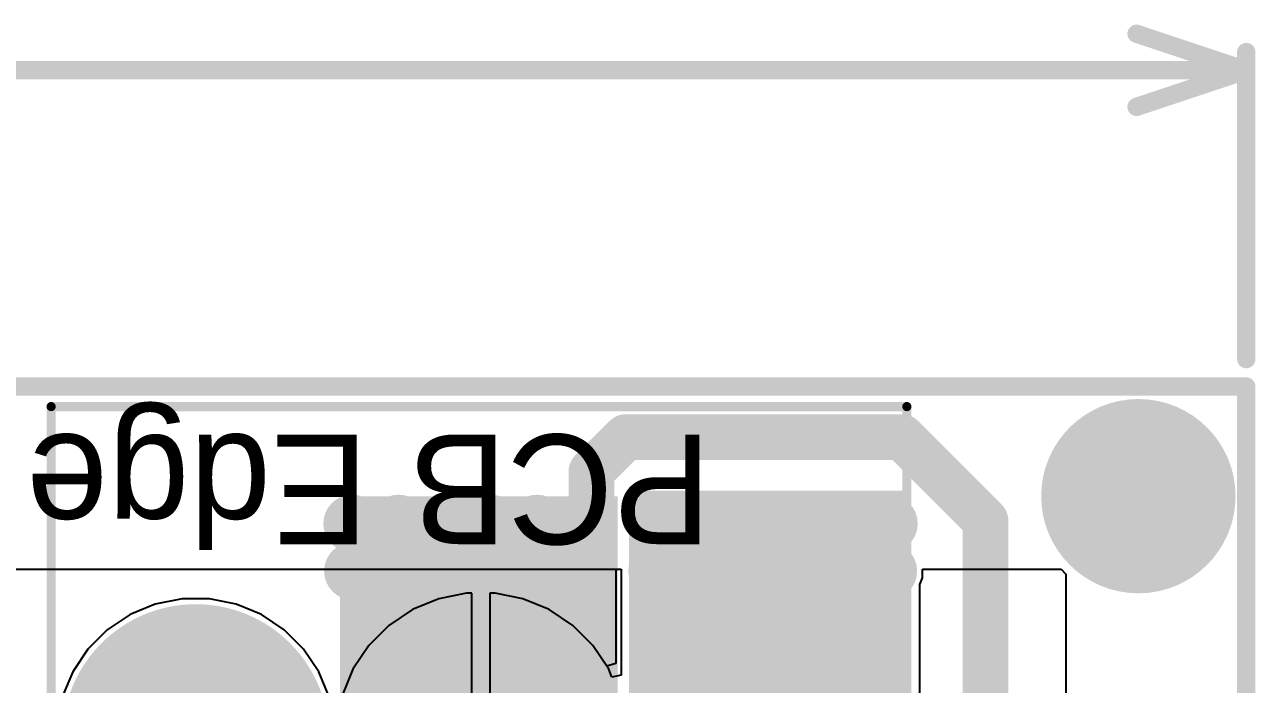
# Model space of a CAD drawing. Header units: millimetres. Extents: x -0.21 to 3.18, y -0.07 to 2.49.
# Drawn here: x 2.423 to 3.096, y 2.125 to 2.486 of the extents above; entities that cross this region are included whole.
import ezdxf

# ---------------------------------------------------------------- set-up
doc = ezdxf.new("R2010")
doc.units = ezdxf.units.MM
doc.header["$MEASUREMENT"] = 0
for name, color, linetype in [('BottomLayer', 5, 'Continuous'), ('BottomSolder', 6, 'Continuous'), ('Mechanical1', 6, 'Continuous'), ('Mechanical2', 216, 'Continuous'), ('MultiLayer', 9, 'Continuous'), ('PadHoleLayer', 156, 'Continuous'), ('TopLayer', 1, 'Continuous'), ('TopOverlay', 2, 'Continuous'), ('TopSolder', 216, 'Continuous'), ('ViaHoleLayer', 16, 'Continuous')]:
    doc.layers.add(name, color=color, linetype=linetype)

# ---------------------------------------------------------------- blocks, each defined once
blk = doc.blocks.new('B3P_VH_LF__SN__63')
at = {"layer": 'BottomLayer'}
h = blk.add_hatch(color=5, dxfattribs=at)
edge = h.paths.add_edge_path()
edge.add_arc((-0.15591, 0), 0.0689, 0, 360)
h = blk.add_hatch(color=5, dxfattribs=at)
edge = h.paths.add_edge_path()
edge.add_arc((0, 0), 0.0689, 0, 360)
h = blk.add_hatch(color=5, dxfattribs=at)
edge = h.paths.add_edge_path()
edge.add_arc((0.15591, 0), 0.0689, 0, 360)
at = {"layer": 'BottomSolder'}
h = blk.add_hatch(color=6, dxfattribs=at)
edge = h.paths.add_edge_path()
edge.add_arc((-0.15591, 0), 0.0729, 0, 360)
h = blk.add_hatch(color=6, dxfattribs=at)
edge = h.paths.add_edge_path()
edge.add_arc((0, 0), 0.0729, 0, 360)
h = blk.add_hatch(color=6, dxfattribs=at)
edge = h.paths.add_edge_path()
edge.add_arc((0.15591, 0), 0.0729, 0, 360)
at = {"layer": 'MultiLayer'}
h = blk.add_hatch(color=9, dxfattribs=at)
edge = h.paths.add_edge_path()
edge.add_arc((-0.15591, 0), 0.0689, 0, 360)
h = blk.add_hatch(color=9, dxfattribs=at)
edge = h.paths.add_edge_path()
edge.add_arc((0, 0), 0.0689, 0, 360)
h = blk.add_hatch(color=9, dxfattribs=at)
edge = h.paths.add_edge_path()
edge.add_arc((0.15591, 0), 0.0689, 0, 360)
at = {"layer": 'PadHoleLayer'}
h = blk.add_hatch(color=156, dxfattribs=at)
edge = h.paths.add_edge_path()
edge.add_arc((-0.15591, 0), 0.03543, 0, 360)
h = blk.add_hatch(color=156, dxfattribs=at)
edge = h.paths.add_edge_path()
edge.add_arc((0, 0), 0.03543, 0, 360)
h = blk.add_hatch(color=156, dxfattribs=at)
edge = h.paths.add_edge_path()
edge.add_arc((0.15591, 0), 0.03543, 0, 360)
at = {"layer": 'TopLayer'}
h = blk.add_hatch(color=1, dxfattribs=at)
edge = h.paths.add_edge_path()
edge.add_arc((-0.15591, 0), 0.0689, 0, 360)
h = blk.add_hatch(color=1, dxfattribs=at)
edge = h.paths.add_edge_path()
edge.add_arc((0, 0), 0.0689, 0, 360)
h = blk.add_hatch(color=1, dxfattribs=at)
edge = h.paths.add_edge_path()
edge.add_arc((0.15591, 0), 0.0689, 0, 360)
at = {"layer": 'TopSolder'}
h = blk.add_hatch(color=216, dxfattribs=at)
edge = h.paths.add_edge_path()
edge.add_arc((-0.15591, 0), 0.0729, 0, 360)
h = blk.add_hatch(color=216, dxfattribs=at)
edge = h.paths.add_edge_path()
edge.add_arc((0, 0), 0.0729, 0, 360)
h = blk.add_hatch(color=216, dxfattribs=at)
edge = h.paths.add_edge_path()
edge.add_arc((0.15591, 0), 0.0729, 0, 360)
at = {"layer": 'TopOverlay', "const_width": 0.005}
for points in [[(0.187, 0.125), (-0.185, 0.125)], [(-0.185, 0.125), (-0.185, 0.08)], [(0.187, 0.125), (0.187, 0.08)], [(-0.185, 0.08), (-0.233, 0.08)], [(-0.233, 0.08), (-0.233, -0.181)], [(0.187, 0.08), (-0.185, 0.08)], [(0.235, 0.08), (0.187, 0.08)], [(0.235, 0.08), (0.235, -0.181)], [(0.235, -0.181), (-0.233, -0.181)]]:
    blk.add_lwpolyline(points, dxfattribs=at)
at = {"layer": 'TopOverlay', "const_width": 0.0025}
for points in [[(-0.18625, 0.125, 1), (-0.18375, 0.125, 1)], [(-0.18625, 0.125, 1), (-0.18375, 0.125, 1)], [(0.18575, 0.125, 1), (0.18825, 0.125, 1)], [(0.18575, 0.125, 1), (0.18825, 0.125, 1)], [(-0.23425, 0.08, 1), (-0.23175, 0.08, 1)], [(-0.23425, 0.08, 1), (-0.23175, 0.08, 1)], [(-0.18625, 0.08, 1), (-0.18375, 0.08, 1)], [(-0.18625, 0.08, 1), (-0.18375, 0.08, 1)], [(-0.18625, 0.08, 1), (-0.18375, 0.08, 1)], [(0.18575, 0.08, 1), (0.18825, 0.08, 1)], [(0.18575, 0.08, 1), (0.18825, 0.08, 1)], [(0.18575, 0.08, 1), (0.18825, 0.08, 1)], [(0.23375, 0.08, 1), (0.23625, 0.08, 1)], [(0.23375, 0.08, 1), (0.23625, 0.08, 1)], [(-0.23425, -0.181, 1), (-0.23175, -0.181, 1)], [(-0.23425, -0.181, 1), (-0.23175, -0.181, 1)], [(0.23375, -0.181, 1), (0.23625, -0.181, 1)], [(0.23375, -0.181, 1), (0.23625, -0.181, 1)]]:
    blk.add_lwpolyline(points, format="xyb", close=True, dxfattribs=at)
at = {"layer": 'TopOverlay'}
blk.add_text('PCB Edge', height=0.06, dxfattribs=at).set_placement((-0.126, -0.16573))

msp = doc.modelspace()

# ---------------------------------------------------------------- hatches: boundary and pattern name
at = {"layer": 'BottomLayer'}
h = msp.add_hatch(color=5, dxfattribs=at)
edge = h.paths.add_edge_path()
edge.add_arc((3.03161, 2.228), 0.05118, 0, 360)
for points in [[(2.74691, 2.228), (2.59591, 2.228), (2.59591, 1.887), (2.74691, 1.887)], [(2.905, 2.231), (2.75585, 2.231), (2.75585, 1.573), (2.905, 1.573)]]:
    msp.add_hatch(color=5, dxfattribs=at).paths.add_polyline_path(points)
h = msp.add_hatch(color=5, dxfattribs=at)
edge = h.paths.add_edge_path()
edge.add_arc((2.60167, 2.213), 0.01181, 0, 360)
h = msp.add_hatch(color=5, dxfattribs=at)
edge = h.paths.add_edge_path()
edge.add_arc((2.62693, 2.213), 0.01181, 0, 360)
h = msp.add_hatch(color=5, dxfattribs=at)
edge = h.paths.add_edge_path()
edge.add_arc((2.6522, 2.213), 0.01181, 0, 360)
h = msp.add_hatch(color=5, dxfattribs=at)
edge = h.paths.add_edge_path()
edge.add_arc((2.67747, 2.213), 0.01181, 0, 360)
h = msp.add_hatch(color=5, dxfattribs=at)
edge = h.paths.add_edge_path()
edge.add_arc((2.70273, 2.213), 0.01181, 0, 360)
h = msp.add_hatch(color=5, dxfattribs=at)
edge = h.paths.add_edge_path()
edge.add_arc((2.76881, 2.213), 0.01181, 0, 360)
h = msp.add_hatch(color=5, dxfattribs=at)
edge = h.paths.add_edge_path()
edge.add_arc((2.79408, 2.213), 0.01181, 0, 360)
h = msp.add_hatch(color=5, dxfattribs=at)
edge = h.paths.add_edge_path()
edge.add_arc((2.81934, 2.213), 0.01181, 0, 360)
h = msp.add_hatch(color=5, dxfattribs=at)
edge = h.paths.add_edge_path()
edge.add_arc((2.84461, 2.213), 0.01181, 0, 360)
h = msp.add_hatch(color=5, dxfattribs=at)
edge = h.paths.add_edge_path()
edge.add_arc((2.86988, 2.213), 0.01181, 0, 360)
h = msp.add_hatch(color=5, dxfattribs=at)
edge = h.paths.add_edge_path()
edge.add_arc((2.89514, 2.213), 0.01181, 0, 360)
h = msp.add_hatch(color=5, dxfattribs=at)
edge = h.paths.add_edge_path()
edge.add_arc((2.60209, 2.187), 0.01181, 0, 360)
h = msp.add_hatch(color=5, dxfattribs=at)
edge = h.paths.add_edge_path()
edge.add_arc((2.62736, 2.187), 0.01181, 0, 360)
h = msp.add_hatch(color=5, dxfattribs=at)
edge = h.paths.add_edge_path()
edge.add_arc((2.65263, 2.187), 0.01181, 0, 360)
h = msp.add_hatch(color=5, dxfattribs=at)
edge = h.paths.add_edge_path()
edge.add_arc((2.67789, 2.187), 0.01181, 0, 360)
h = msp.add_hatch(color=5, dxfattribs=at)
edge = h.paths.add_edge_path()
edge.add_arc((2.70316, 2.187), 0.01181, 0, 360)
h = msp.add_hatch(color=5, dxfattribs=at)
edge = h.paths.add_edge_path()
edge.add_arc((2.72843, 2.187), 0.01181, 0, 360)
h = msp.add_hatch(color=5, dxfattribs=at)
edge = h.paths.add_edge_path()
edge.add_arc((2.76848, 2.187), 0.01181, 0, 360)
h = msp.add_hatch(color=5, dxfattribs=at)
edge = h.paths.add_edge_path()
edge.add_arc((2.79374, 2.187), 0.01181, 0, 360)
h = msp.add_hatch(color=5, dxfattribs=at)
edge = h.paths.add_edge_path()
edge.add_arc((2.81901, 2.187), 0.01181, 0, 360)
h = msp.add_hatch(color=5, dxfattribs=at)
edge = h.paths.add_edge_path()
edge.add_arc((2.84428, 2.187), 0.01181, 0, 360)
h = msp.add_hatch(color=5, dxfattribs=at)
edge = h.paths.add_edge_path()
edge.add_arc((2.86954, 2.187), 0.01181, 0, 360)
h = msp.add_hatch(color=5, dxfattribs=at)
edge = h.paths.add_edge_path()
edge.add_arc((2.89481, 2.187), 0.01181, 0, 360)
at = {"layer": 'BottomSolder'}
h = msp.add_hatch(color=6, dxfattribs=at)
edge = h.paths.add_edge_path()
edge.add_arc((3.03161, 2.228), 0.05315, 0, 360)
h = msp.add_hatch(color=6, dxfattribs=at)
edge = h.paths.add_edge_path()
edge.add_arc((2.60167, 2.213), 0.01581, 0, 360)
h = msp.add_hatch(color=6, dxfattribs=at)
edge = h.paths.add_edge_path()
edge.add_arc((2.62693, 2.213), 0.01581, 0, 360)
h = msp.add_hatch(color=6, dxfattribs=at)
edge = h.paths.add_edge_path()
edge.add_arc((2.6522, 2.213), 0.01581, 0, 360)
h = msp.add_hatch(color=6, dxfattribs=at)
edge = h.paths.add_edge_path()
edge.add_arc((2.67747, 2.213), 0.01581, 0, 360)
h = msp.add_hatch(color=6, dxfattribs=at)
edge = h.paths.add_edge_path()
edge.add_arc((2.70273, 2.213), 0.01581, 0, 360)
h = msp.add_hatch(color=6, dxfattribs=at)
edge = h.paths.add_edge_path()
edge.add_arc((2.76881, 2.213), 0.01581, 0, 360)
h = msp.add_hatch(color=6, dxfattribs=at)
edge = h.paths.add_edge_path()
edge.add_arc((2.79408, 2.213), 0.01581, 0, 360)
h = msp.add_hatch(color=6, dxfattribs=at)
edge = h.paths.add_edge_path()
edge.add_arc((2.81934, 2.213), 0.01581, 0, 360)
h = msp.add_hatch(color=6, dxfattribs=at)
edge = h.paths.add_edge_path()
edge.add_arc((2.84461, 2.213), 0.01581, 0, 360)
h = msp.add_hatch(color=6, dxfattribs=at)
edge = h.paths.add_edge_path()
edge.add_arc((2.86988, 2.213), 0.01581, 0, 360)
h = msp.add_hatch(color=6, dxfattribs=at)
edge = h.paths.add_edge_path()
edge.add_arc((2.89514, 2.213), 0.01581, 0, 360)
h = msp.add_hatch(color=6, dxfattribs=at)
edge = h.paths.add_edge_path()
edge.add_arc((2.60209, 2.187), 0.01581, 0, 360)
h = msp.add_hatch(color=6, dxfattribs=at)
edge = h.paths.add_edge_path()
edge.add_arc((2.62736, 2.187), 0.01581, 0, 360)
h = msp.add_hatch(color=6, dxfattribs=at)
edge = h.paths.add_edge_path()
edge.add_arc((2.65263, 2.187), 0.01581, 0, 360)
h = msp.add_hatch(color=6, dxfattribs=at)
edge = h.paths.add_edge_path()
edge.add_arc((2.67789, 2.187), 0.01581, 0, 360)
h = msp.add_hatch(color=6, dxfattribs=at)
edge = h.paths.add_edge_path()
edge.add_arc((2.70316, 2.187), 0.01581, 0, 360)
h = msp.add_hatch(color=6, dxfattribs=at)
edge = h.paths.add_edge_path()
edge.add_arc((2.72843, 2.187), 0.01581, 0, 360)
h = msp.add_hatch(color=6, dxfattribs=at)
edge = h.paths.add_edge_path()
edge.add_arc((2.76848, 2.187), 0.01581, 0, 360)
h = msp.add_hatch(color=6, dxfattribs=at)
edge = h.paths.add_edge_path()
edge.add_arc((2.79374, 2.187), 0.01581, 0, 360)
h = msp.add_hatch(color=6, dxfattribs=at)
edge = h.paths.add_edge_path()
edge.add_arc((2.81901, 2.187), 0.01581, 0, 360)
h = msp.add_hatch(color=6, dxfattribs=at)
edge = h.paths.add_edge_path()
edge.add_arc((2.84428, 2.187), 0.01581, 0, 360)
h = msp.add_hatch(color=6, dxfattribs=at)
edge = h.paths.add_edge_path()
edge.add_arc((2.86954, 2.187), 0.01581, 0, 360)
h = msp.add_hatch(color=6, dxfattribs=at)
edge = h.paths.add_edge_path()
edge.add_arc((2.89481, 2.187), 0.01581, 0, 360)
at = {"layer": 'MultiLayer'}
h = msp.add_hatch(color=9, dxfattribs=at)
edge = h.paths.add_edge_path()
edge.add_arc((3.03161, 2.228), 0.05118, 0, 360)
at = {"layer": 'PadHoleLayer'}
h = msp.add_hatch(color=156, dxfattribs=at)
edge = h.paths.add_edge_path()
edge.add_arc((3.03161, 2.228), 0.03937, 0, 360)
at = {"layer": 'TopLayer'}
h = msp.add_hatch(color=1, dxfattribs=at)
edge = h.paths.add_edge_path()
edge.add_arc((3.03161, 2.228), 0.05118, 0, 360)
for points in [[(2.595, 1.887), (2.745, 1.887), (2.745, 2.228), (2.595, 2.228)], [(2.753, 1.833), (2.905, 1.833), (2.905, 2.23), (2.753, 2.23)]]:
    msp.add_hatch(color=1, dxfattribs=at).paths.add_polyline_path(points)
h = msp.add_hatch(color=1, dxfattribs=at)
edge = h.paths.add_edge_path()
edge.add_arc((2.60167, 2.213), 0.01181, 0, 360)
h = msp.add_hatch(color=1, dxfattribs=at)
edge = h.paths.add_edge_path()
edge.add_arc((2.62693, 2.213), 0.01181, 0, 360)
h = msp.add_hatch(color=1, dxfattribs=at)
edge = h.paths.add_edge_path()
edge.add_arc((2.6522, 2.213), 0.01181, 0, 360)
h = msp.add_hatch(color=1, dxfattribs=at)
edge = h.paths.add_edge_path()
edge.add_arc((2.67747, 2.213), 0.01181, 0, 360)
h = msp.add_hatch(color=1, dxfattribs=at)
edge = h.paths.add_edge_path()
edge.add_arc((2.70273, 2.213), 0.01181, 0, 360)
h = msp.add_hatch(color=1, dxfattribs=at)
edge = h.paths.add_edge_path()
edge.add_arc((2.76881, 2.213), 0.01181, 0, 360)
h = msp.add_hatch(color=1, dxfattribs=at)
edge = h.paths.add_edge_path()
edge.add_arc((2.79408, 2.213), 0.01181, 0, 360)
h = msp.add_hatch(color=1, dxfattribs=at)
edge = h.paths.add_edge_path()
edge.add_arc((2.81934, 2.213), 0.01181, 0, 360)
h = msp.add_hatch(color=1, dxfattribs=at)
edge = h.paths.add_edge_path()
edge.add_arc((2.84461, 2.213), 0.01181, 0, 360)
h = msp.add_hatch(color=1, dxfattribs=at)
edge = h.paths.add_edge_path()
edge.add_arc((2.86988, 2.213), 0.01181, 0, 360)
h = msp.add_hatch(color=1, dxfattribs=at)
edge = h.paths.add_edge_path()
edge.add_arc((2.89514, 2.213), 0.01181, 0, 360)
h = msp.add_hatch(color=1, dxfattribs=at)
edge = h.paths.add_edge_path()
edge.add_arc((2.60209, 2.187), 0.01181, 0, 360)
h = msp.add_hatch(color=1, dxfattribs=at)
edge = h.paths.add_edge_path()
edge.add_arc((2.62736, 2.187), 0.01181, 0, 360)
h = msp.add_hatch(color=1, dxfattribs=at)
edge = h.paths.add_edge_path()
edge.add_arc((2.65263, 2.187), 0.01181, 0, 360)
h = msp.add_hatch(color=1, dxfattribs=at)
edge = h.paths.add_edge_path()
edge.add_arc((2.67789, 2.187), 0.01181, 0, 360)
h = msp.add_hatch(color=1, dxfattribs=at)
edge = h.paths.add_edge_path()
edge.add_arc((2.70316, 2.187), 0.01181, 0, 360)
h = msp.add_hatch(color=1, dxfattribs=at)
edge = h.paths.add_edge_path()
edge.add_arc((2.72843, 2.187), 0.01181, 0, 360)
h = msp.add_hatch(color=1, dxfattribs=at)
edge = h.paths.add_edge_path()
edge.add_arc((2.76848, 2.187), 0.01181, 0, 360)
h = msp.add_hatch(color=1, dxfattribs=at)
edge = h.paths.add_edge_path()
edge.add_arc((2.79374, 2.187), 0.01181, 0, 360)
h = msp.add_hatch(color=1, dxfattribs=at)
edge = h.paths.add_edge_path()
edge.add_arc((2.81901, 2.187), 0.01181, 0, 360)
h = msp.add_hatch(color=1, dxfattribs=at)
edge = h.paths.add_edge_path()
edge.add_arc((2.84428, 2.187), 0.01181, 0, 360)
h = msp.add_hatch(color=1, dxfattribs=at)
edge = h.paths.add_edge_path()
edge.add_arc((2.86954, 2.187), 0.01181, 0, 360)
h = msp.add_hatch(color=1, dxfattribs=at)
edge = h.paths.add_edge_path()
edge.add_arc((2.89481, 2.187), 0.01181, 0, 360)
at = {"layer": 'TopSolder'}
h = msp.add_hatch(color=216, dxfattribs=at)
edge = h.paths.add_edge_path()
edge.add_arc((3.03161, 2.228), 0.05315, 0, 360)
h = msp.add_hatch(color=216, dxfattribs=at)
edge = h.paths.add_edge_path()
edge.add_arc((2.60167, 2.213), 0.01581, 0, 360)
h = msp.add_hatch(color=216, dxfattribs=at)
edge = h.paths.add_edge_path()
edge.add_arc((2.62693, 2.213), 0.01581, 0, 360)
h = msp.add_hatch(color=216, dxfattribs=at)
edge = h.paths.add_edge_path()
edge.add_arc((2.6522, 2.213), 0.01581, 0, 360)
h = msp.add_hatch(color=216, dxfattribs=at)
edge = h.paths.add_edge_path()
edge.add_arc((2.67747, 2.213), 0.01581, 0, 360)
h = msp.add_hatch(color=216, dxfattribs=at)
edge = h.paths.add_edge_path()
edge.add_arc((2.70273, 2.213), 0.01581, 0, 360)
h = msp.add_hatch(color=216, dxfattribs=at)
edge = h.paths.add_edge_path()
edge.add_arc((2.76881, 2.213), 0.01581, 0, 360)
h = msp.add_hatch(color=216, dxfattribs=at)
edge = h.paths.add_edge_path()
edge.add_arc((2.79408, 2.213), 0.01581, 0, 360)
h = msp.add_hatch(color=216, dxfattribs=at)
edge = h.paths.add_edge_path()
edge.add_arc((2.81934, 2.213), 0.01581, 0, 360)
h = msp.add_hatch(color=216, dxfattribs=at)
edge = h.paths.add_edge_path()
edge.add_arc((2.84461, 2.213), 0.01581, 0, 360)
h = msp.add_hatch(color=216, dxfattribs=at)
edge = h.paths.add_edge_path()
edge.add_arc((2.86988, 2.213), 0.01581, 0, 360)
h = msp.add_hatch(color=216, dxfattribs=at)
edge = h.paths.add_edge_path()
edge.add_arc((2.89514, 2.213), 0.01581, 0, 360)
h = msp.add_hatch(color=216, dxfattribs=at)
edge = h.paths.add_edge_path()
edge.add_arc((2.60209, 2.187), 0.01581, 0, 360)
h = msp.add_hatch(color=216, dxfattribs=at)
edge = h.paths.add_edge_path()
edge.add_arc((2.62736, 2.187), 0.01581, 0, 360)
h = msp.add_hatch(color=216, dxfattribs=at)
edge = h.paths.add_edge_path()
edge.add_arc((2.65263, 2.187), 0.01581, 0, 360)
h = msp.add_hatch(color=216, dxfattribs=at)
edge = h.paths.add_edge_path()
edge.add_arc((2.67789, 2.187), 0.01581, 0, 360)
h = msp.add_hatch(color=216, dxfattribs=at)
edge = h.paths.add_edge_path()
edge.add_arc((2.70316, 2.187), 0.01581, 0, 360)
h = msp.add_hatch(color=216, dxfattribs=at)
edge = h.paths.add_edge_path()
edge.add_arc((2.72843, 2.187), 0.01581, 0, 360)
h = msp.add_hatch(color=216, dxfattribs=at)
edge = h.paths.add_edge_path()
edge.add_arc((2.76848, 2.187), 0.01581, 0, 360)
h = msp.add_hatch(color=216, dxfattribs=at)
edge = h.paths.add_edge_path()
edge.add_arc((2.79374, 2.187), 0.01581, 0, 360)
h = msp.add_hatch(color=216, dxfattribs=at)
edge = h.paths.add_edge_path()
edge.add_arc((2.81901, 2.187), 0.01581, 0, 360)
h = msp.add_hatch(color=216, dxfattribs=at)
edge = h.paths.add_edge_path()
edge.add_arc((2.84428, 2.187), 0.01581, 0, 360)
h = msp.add_hatch(color=216, dxfattribs=at)
edge = h.paths.add_edge_path()
edge.add_arc((2.86954, 2.187), 0.01581, 0, 360)
h = msp.add_hatch(color=216, dxfattribs=at)
edge = h.paths.add_edge_path()
edge.add_arc((2.89481, 2.187), 0.01581, 0, 360)
at = {"layer": 'ViaHoleLayer'}
h = msp.add_hatch(color=16, dxfattribs=at)
edge = h.paths.add_edge_path()
edge.add_arc((2.60167, 2.213), 0.00591, 0, 360)
h = msp.add_hatch(color=16, dxfattribs=at)
edge = h.paths.add_edge_path()
edge.add_arc((2.62693, 2.213), 0.00591, 0, 360)
h = msp.add_hatch(color=16, dxfattribs=at)
edge = h.paths.add_edge_path()
edge.add_arc((2.6522, 2.213), 0.00591, 0, 360)
h = msp.add_hatch(color=16, dxfattribs=at)
edge = h.paths.add_edge_path()
edge.add_arc((2.67747, 2.213), 0.00591, 0, 360)
h = msp.add_hatch(color=16, dxfattribs=at)
edge = h.paths.add_edge_path()
edge.add_arc((2.70273, 2.213), 0.00591, 0, 360)
h = msp.add_hatch(color=16, dxfattribs=at)
edge = h.paths.add_edge_path()
edge.add_arc((2.76881, 2.213), 0.00591, 0, 360)
h = msp.add_hatch(color=16, dxfattribs=at)
edge = h.paths.add_edge_path()
edge.add_arc((2.79408, 2.213), 0.00591, 0, 360)
h = msp.add_hatch(color=16, dxfattribs=at)
edge = h.paths.add_edge_path()
edge.add_arc((2.81934, 2.213), 0.00591, 0, 360)
h = msp.add_hatch(color=16, dxfattribs=at)
edge = h.paths.add_edge_path()
edge.add_arc((2.84461, 2.213), 0.00591, 0, 360)
h = msp.add_hatch(color=16, dxfattribs=at)
edge = h.paths.add_edge_path()
edge.add_arc((2.86988, 2.213), 0.00591, 0, 360)
h = msp.add_hatch(color=16, dxfattribs=at)
edge = h.paths.add_edge_path()
edge.add_arc((2.89514, 2.213), 0.00591, 0, 360)
h = msp.add_hatch(color=16, dxfattribs=at)
edge = h.paths.add_edge_path()
edge.add_arc((2.60209, 2.187), 0.00591, 0, 360)
h = msp.add_hatch(color=16, dxfattribs=at)
edge = h.paths.add_edge_path()
edge.add_arc((2.62736, 2.187), 0.00591, 0, 360)
h = msp.add_hatch(color=16, dxfattribs=at)
edge = h.paths.add_edge_path()
edge.add_arc((2.65263, 2.187), 0.00591, 0, 360)
h = msp.add_hatch(color=16, dxfattribs=at)
edge = h.paths.add_edge_path()
edge.add_arc((2.67789, 2.187), 0.00591, 0, 360)
h = msp.add_hatch(color=16, dxfattribs=at)
edge = h.paths.add_edge_path()
edge.add_arc((2.70316, 2.187), 0.00591, 0, 360)
h = msp.add_hatch(color=16, dxfattribs=at)
edge = h.paths.add_edge_path()
edge.add_arc((2.72843, 2.187), 0.00591, 0, 360)
h = msp.add_hatch(color=16, dxfattribs=at)
edge = h.paths.add_edge_path()
edge.add_arc((2.76848, 2.187), 0.00591, 0, 360)
h = msp.add_hatch(color=16, dxfattribs=at)
edge = h.paths.add_edge_path()
edge.add_arc((2.79374, 2.187), 0.00591, 0, 360)
h = msp.add_hatch(color=16, dxfattribs=at)
edge = h.paths.add_edge_path()
edge.add_arc((2.81901, 2.187), 0.00591, 0, 360)
h = msp.add_hatch(color=16, dxfattribs=at)
edge = h.paths.add_edge_path()
edge.add_arc((2.84428, 2.187), 0.00591, 0, 360)
h = msp.add_hatch(color=16, dxfattribs=at)
edge = h.paths.add_edge_path()
edge.add_arc((2.86954, 2.187), 0.00591, 0, 360)
h = msp.add_hatch(color=16, dxfattribs=at)
edge = h.paths.add_edge_path()
edge.add_arc((2.89481, 2.187), 0.00591, 0, 360)

# ---------------------------------------------------------------- linework, layer by layer
at = {"layer": 'BottomLayer'}
for p, q in [((2.40437, 2.188), (2.74871, 2.188)), ((2.74871, 2.188), (2.74871, 2.13003)), ((2.91362, 2.18326), (2.91362, 2.188)), ((2.91362, 2.188), (2.98933, 2.188)), ((2.98933, 2.188), (2.992, 2.18533)), ((2.91214, 2.17967), (2.91362, 2.18326)), ((2.992, 2.18533), (2.992, 1.40315)), ((2.66423, 2.1749), (2.64899, 2.17187)), ((2.667, 2.1749), (2.66423, 2.1749)), ((2.667, 2.096), (2.667, 2.1749)), ((2.67977, 2.1749), (2.677, 2.1749)), ((2.677, 2.1749), (2.677, 2.096)), ((2.69501, 2.17187), (2.67977, 2.1749)), ((2.91214, 2.01117), (2.91214, 2.17967)), ((2.49396, 2.16898), (2.48014, 2.16326)), ((2.50862, 2.1719), (2.49396, 2.16898)), ((2.52357, 2.1719), (2.50862, 2.1719)), ((2.53823, 2.16898), (2.52357, 2.1719)), ((2.55205, 2.16326), (2.53823, 2.16898)), ((2.64899, 2.17187), (2.63463, 2.16592)), ((2.70937, 2.16592), (2.69501, 2.17187)), ((2.48014, 2.16326), (2.46771, 2.15495)), ((2.56448, 2.15495), (2.55205, 2.16326)), ((2.63463, 2.16592), (2.62171, 2.15728)), ((2.72229, 2.15728), (2.70937, 2.16592)), ((2.46771, 2.15495), (2.45714, 2.14438)), ((2.57505, 2.14438), (2.56448, 2.15495)), ((2.62171, 2.15728), (2.61072, 2.14629)), ((2.73328, 2.14629), (2.72229, 2.15728)), ((2.45714, 2.14438), (2.44883, 2.13195)), ((2.58335, 2.13195), (2.57505, 2.14438)), ((2.61072, 2.14629), (2.60208, 2.13337)), ((2.74192, 2.13337), (2.73328, 2.14629)), ((2.44883, 2.13195), (2.44311, 2.11814)), ((2.58908, 2.11814), (2.58335, 2.13195)), ((2.60208, 2.13337), (2.59613, 2.11901)), ((2.74371, 2.12903), (2.74192, 2.13337)), ((2.74871, 2.13003), (2.74371, 2.12903))]:
    msp.add_line(p, q, dxfattribs=at)
at = {"layer": 'Mechanical1', "const_width": 0.01}
for points in [[(3.03061, 2.481), (3.09061, 2.461)], [(3.09061, 2.303), (3.09061, 2.471)], [(1.78572, 2.461), (3.09061, 2.461)], [(3.03061, 2.441), (3.09061, 2.461)]]:
    msp.add_lwpolyline(points, dxfattribs=at)
at = {"layer": 'Mechanical1', "const_width": 0.005}
for points in [[(3.02811, 2.481, 1), (3.03311, 2.481, 1)], [(3.08811, 2.471, 1), (3.09311, 2.471, 1)], [(3.08811, 2.461, 1), (3.09311, 2.461, 1)], [(3.08811, 2.461, 1), (3.09311, 2.461, 1)], [(3.08811, 2.461, 1), (3.09311, 2.461, 1)], [(3.02811, 2.441, 1), (3.03311, 2.441, 1)], [(3.08811, 2.303, 1), (3.09311, 2.303, 1)]]:
    msp.add_lwpolyline(points, format="xyb", close=True, dxfattribs=at)
at = {"layer": 'Mechanical2', "const_width": 0.01}
for points in [[(-0.059, 2.288), (3.09061, 2.288)], [(3.09061, -0.06), (3.09061, 2.288)]]:
    msp.add_lwpolyline(points, dxfattribs=at)
at = {"layer": 'Mechanical2', "const_width": 0.005}
msp.add_lwpolyline([(3.08811, 2.288, 1), (3.09311, 2.288, 1)], format="xyb", close=True, dxfattribs=at)
msp.add_lwpolyline([(3.08811, 2.288, 1), (3.09311, 2.288, 1)], format="xyb", close=True, dxfattribs=at)
at = {"layer": 'TopLayer'}
for p, q in [((2.40437, 2.188), (2.74586, 2.188)), ((2.74586, 2.188), (2.74586, 2.13647)), ((2.91362, 2.18326), (2.91362, 2.188)), ((2.91362, 2.188), (2.98933, 2.188)), ((2.98933, 2.188), (2.992, 2.18533)), ((2.91214, 2.17967), (2.91362, 2.18326)), ((2.992, 2.18533), (2.992, 1.9)), ((2.66423, 2.1749), (2.64899, 2.17187)), ((2.667, 2.1749), (2.66423, 2.1749)), ((2.667, 2.096), (2.667, 2.1749)), ((2.67977, 2.1749), (2.677, 2.1749)), ((2.677, 2.1749), (2.677, 2.096)), ((2.69501, 2.17187), (2.67977, 2.1749)), ((2.91214, 2.01117), (2.91214, 2.17967)), ((2.49396, 2.16898), (2.48014, 2.16326)), ((2.50862, 2.1719), (2.49396, 2.16898)), ((2.52357, 2.1719), (2.50862, 2.1719)), ((2.53823, 2.16898), (2.52357, 2.1719)), ((2.55205, 2.16326), (2.53823, 2.16898)), ((2.64899, 2.17187), (2.63463, 2.16592)), ((2.70937, 2.16592), (2.69501, 2.17187)), ((2.48014, 2.16326), (2.46771, 2.15495)), ((2.56448, 2.15495), (2.55205, 2.16326)), ((2.63463, 2.16592), (2.62171, 2.15728)), ((2.72229, 2.15728), (2.70937, 2.16592)), ((2.46771, 2.15495), (2.45714, 2.14438)), ((2.57505, 2.14438), (2.56448, 2.15495)), ((2.62171, 2.15728), (2.61072, 2.14629)), ((2.73328, 2.14629), (2.72229, 2.15728)), ((2.45714, 2.14438), (2.44883, 2.13195)), ((2.58335, 2.13195), (2.57505, 2.14438)), ((2.61072, 2.14629), (2.60208, 2.13337)), ((2.74086, 2.13495), (2.73328, 2.14629)), ((2.74586, 2.13647), (2.74086, 2.13495)), ((2.44883, 2.13195), (2.44311, 2.11814)), ((2.58908, 2.11814), (2.58335, 2.13195)), ((2.60208, 2.13337), (2.59613, 2.11901))]:
    msp.add_line(p, q, dxfattribs=at)
at = {"layer": 'TopLayer', "const_width": 0.025}
for points in [[(2.7325, 2.2415), (2.75135, 2.26035)], [(2.75135, 2.26035), (2.90223, 2.26035)], [(2.90223, 2.26035), (2.948, 2.21458)], [(2.7325, 2.2155), (2.7325, 2.2415)], [(2.726, 2.209), (2.7325, 2.2155)], [(2.714, 2.209), (2.726, 2.209)], [(2.948, 1.882), (2.948, 2.21458)]]:
    msp.add_lwpolyline(points, dxfattribs=at)
at = {"layer": 'TopLayer', "const_width": 0.0125}
for points in [[(2.7451, 2.26035, 1), (2.7576, 2.26035, 1)], [(2.7451, 2.26035, 1), (2.7576, 2.26035, 1)], [(2.89598, 2.26035, 1), (2.90848, 2.26035, 1)], [(2.89598, 2.26035, 1), (2.90848, 2.26035, 1)], [(2.72625, 2.2415, 1), (2.73875, 2.2415, 1)], [(2.72625, 2.2415, 1), (2.73875, 2.2415, 1)], [(2.72625, 2.2155, 1), (2.73875, 2.2155, 1)], [(2.72625, 2.2155, 1), (2.73875, 2.2155, 1)], [(2.70775, 2.209, 1), (2.72025, 2.209, 1)], [(2.71975, 2.209, 1), (2.73225, 2.209, 1)], [(2.71975, 2.209, 1), (2.73225, 2.209, 1)], [(2.94175, 2.21458, 1), (2.95425, 2.21458, 1)], [(2.94175, 2.21458, 1), (2.95425, 2.21458, 1)]]:
    msp.add_lwpolyline(points, format="xyb", close=True, dxfattribs=at)

# ---------------------------------------------------------------- block references
at = {"rotation": 180}
msp.add_blockref('B3P_VH_LF__SN__63', (2.672, 2.096), dxfattribs=at)

doc.saveas('drawing.dxf')
